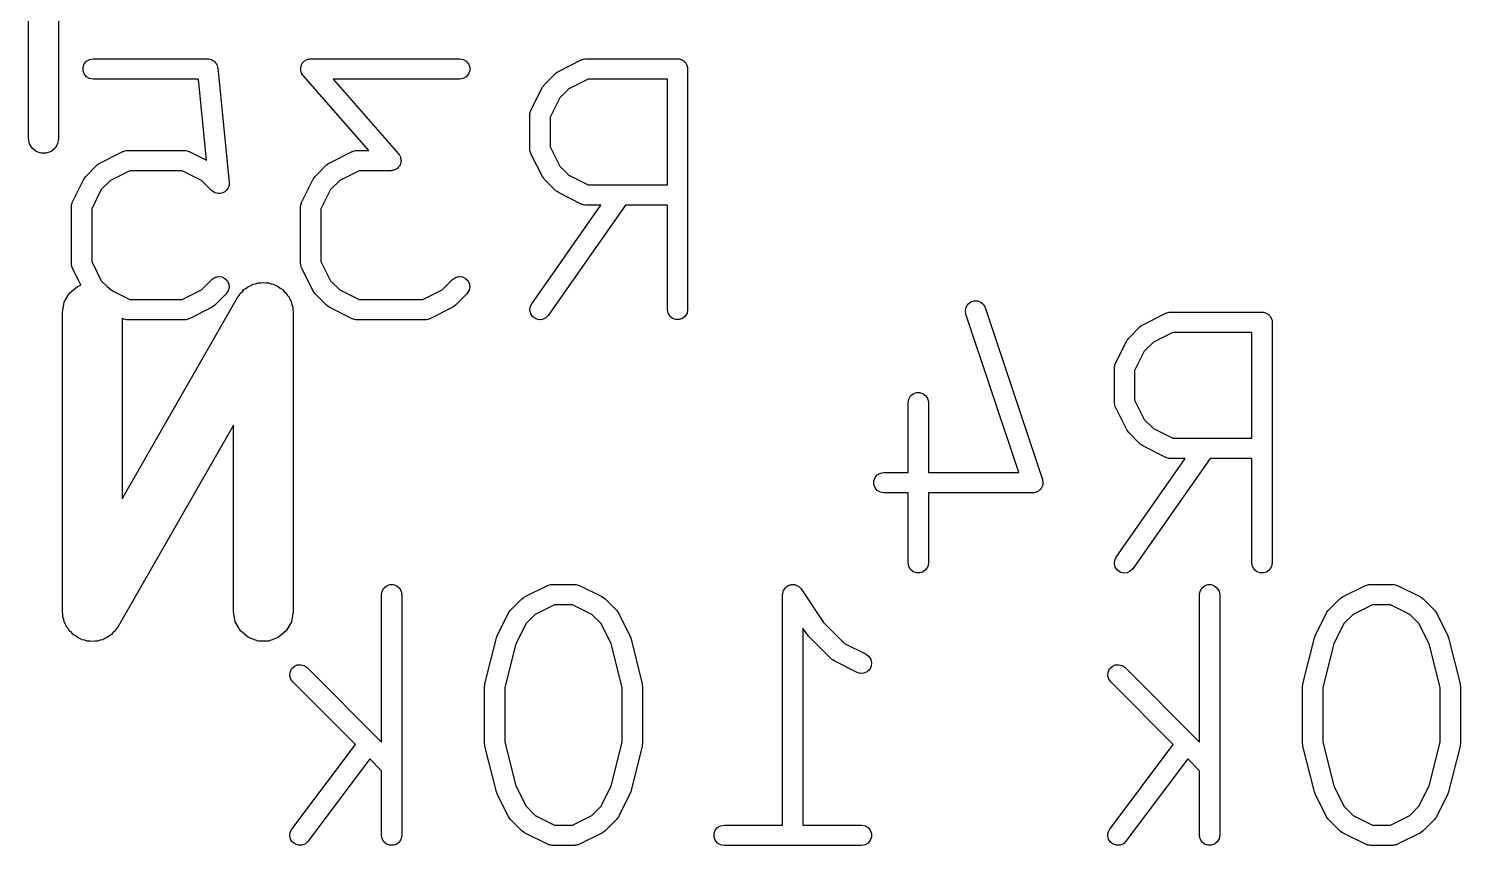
# Model space of a CAD drawing. Extents: x 7.9 to 72.3, y -91 to -26.2.
# Drawn here: x 29.39 to 36.57, y -60.99 to -56.9 of the extents above; entities that cross this region are included whole.
import ezdxf

# ---------------------------------------------------------------- set-up
doc = ezdxf.new("R2010")
doc.units = 0
doc.header["$MEASUREMENT"] = 0
doc.layers.add('BLACK', color=7, linetype='CONTINUOUS')

msp = doc.modelspace()

# ---------------------------------------------------------------- linework, layer by layer
at = {"layer": 'Black'}
for p, q in [((29.395, -57.45), (29.395, -56.075)), ((29.545, -56.15), (29.545, -57.45)), ((29.685, -57.0621), (29.7003, -57.0533)), ((29.7003, -57.0533), (29.7177, -57.0502)), ((29.7177, -57.0502), (30.2922, -57.0502)), ((30.2922, -57.0502), (30.2941, -57.0506)), ((30.2941, -57.0506), (30.296, -57.0504)), ((30.296, -57.0504), (30.3027, -57.0521)), ((30.3027, -57.0521), (30.3096, -57.0533)), ((30.3096, -57.0533), (30.3112, -57.0543)), ((30.3112, -57.0543), (30.3131, -57.0547)), ((30.3131, -57.0547), (30.3188, -57.0587)), ((30.783, -57.0576), (30.7876, -57.0558)), ((30.7876, -57.0558), (30.7919, -57.0533)), ((30.7919, -57.0533), (30.7957, -57.0526)), ((30.7957, -57.0526), (30.7994, -57.0512)), ((30.7994, -57.0512), (30.8044, -57.0511)), ((30.8044, -57.0511), (30.8093, -57.0502)), ((30.8093, -57.0502), (31.5561, -57.0502)), ((31.5561, -57.0502), (31.5735, -57.0533)), ((31.5735, -57.0533), (31.5888, -57.0621)), ((32.0505, -57.1131), (32.1654, -57.0556)), ((32.1654, -57.0556), (32.1682, -57.0548)), ((32.1682, -57.0548), (32.1707, -57.0533)), ((32.1707, -57.0533), (32.1766, -57.0523)), ((32.1766, -57.0523), (32.1823, -57.0506)), ((32.1823, -57.0506), (32.1852, -57.0508)), ((32.1852, -57.0508), (32.1881, -57.0502)), ((32.1881, -57.0502), (32.6477, -57.0502)), ((32.6477, -57.0502), (32.6521, -57.051)), ((32.6521, -57.051), (32.6566, -57.051)), ((32.6566, -57.051), (32.6607, -57.0525)), ((32.6607, -57.0525), (32.6651, -57.0533)), ((32.6651, -57.0533), (32.669, -57.0555)), ((32.669, -57.0555), (32.6731, -57.0571)), ((29.6676, -57.0922), (29.6737, -57.0756)), ((29.6676, -57.1099), (29.6676, -57.0922)), ((29.6737, -57.1264), (29.6676, -57.1099)), ((29.6737, -57.0756), (29.685, -57.0621)), ((29.685, -57.14), (29.6737, -57.1264)), ((30.3188, -57.0587), (30.3248, -57.0621)), ((30.3248, -57.0621), (30.3261, -57.0636)), ((30.3261, -57.0636), (30.3277, -57.0647)), ((30.3277, -57.0647), (30.3317, -57.0703)), ((30.3317, -57.0703), (30.3362, -57.0756)), ((30.3362, -57.0756), (30.3368, -57.0775)), ((30.3368, -57.0775), (30.338, -57.079)), ((30.338, -57.079), (30.3398, -57.0857)), ((30.3398, -57.0857), (30.3422, -57.0922)), ((30.3422, -57.0922), (30.3422, -57.0941)), ((30.3422, -57.0941), (30.3427, -57.096)), ((30.3427, -57.096), (30.4002, -57.6705)), ((30.7585, -57.1021), (30.7592, -57.0972)), ((30.7592, -57.1059), (30.7585, -57.1021)), ((30.7592, -57.0922), (30.7606, -57.0885)), ((30.7592, -57.0972), (30.7592, -57.0922)), ((30.7592, -57.1099), (30.7592, -57.1059)), ((30.7609, -57.1145), (30.7592, -57.1099)), ((30.7606, -57.0885), (30.7612, -57.0847)), ((30.7619, -57.1194), (30.7609, -57.1145)), ((30.7612, -57.0847), (30.7636, -57.0803)), ((30.7639, -57.1228), (30.7619, -57.1194)), ((30.7636, -57.0803), (30.7653, -57.0756)), ((30.7653, -57.1264), (30.7639, -57.1228)), ((30.7653, -57.0756), (30.7678, -57.0726)), ((30.7685, -57.1303), (30.7653, -57.1264)), ((30.7678, -57.0726), (30.7697, -57.0692)), ((30.7697, -57.0692), (30.7734, -57.0659)), ((30.7734, -57.0659), (30.7766, -57.0621)), ((30.7766, -57.0621), (30.78, -57.0602)), ((30.78, -57.0602), (30.783, -57.0576)), ((31.5888, -57.0621), (31.6001, -57.0756)), ((31.6001, -57.1264), (31.5888, -57.14)), ((31.6001, -57.0756), (31.6062, -57.0922)), ((31.6062, -57.1099), (31.6001, -57.1264)), ((31.6062, -57.0922), (31.6062, -57.1099)), ((31.9798, -57.18), (32.0373, -57.1226)), ((32.0373, -57.1226), (32.044, -57.1179)), ((32.044, -57.1179), (32.0505, -57.1131)), ((32.6731, -57.0571), (32.6765, -57.0599)), ((32.6765, -57.0599), (32.6804, -57.0621)), ((32.6804, -57.0621), (32.6832, -57.0655)), ((32.6832, -57.0655), (32.6867, -57.0684)), ((32.6867, -57.0684), (32.6889, -57.0722)), ((32.6889, -57.0722), (32.6917, -57.0756)), ((32.6917, -57.0756), (32.6933, -57.0798)), ((32.6933, -57.0798), (32.6955, -57.0837)), ((32.6955, -57.0837), (32.6962, -57.0881)), ((32.6962, -57.0881), (32.6978, -57.0922)), ((32.6978, -57.0922), (32.6978, -57.0967)), ((32.6978, -57.0967), (32.6985, -57.101)), ((32.6985, -57.101), (32.6985, -58.3075)), ((29.7003, -57.1488), (29.685, -57.14)), ((29.7177, -57.1518), (29.7003, -57.1488)), ((30.2462, -57.1518), (29.7177, -57.1518)), ((30.2869, -57.5587), (30.2462, -57.1518)), ((30.771, -57.1345), (30.7685, -57.1303)), ((31.0995, -57.5099), (30.771, -57.1345)), ((31.5561, -57.1518), (30.9212, -57.1518)), ((30.9212, -57.1518), (31.2497, -57.5272)), ((31.5735, -57.1488), (31.5561, -57.1518)), ((31.5888, -57.14), (31.5735, -57.1488)), ((31.9129, -57.3081), (31.9703, -57.1932)), ((31.9703, -57.1932), (31.9752, -57.1867)), ((31.9752, -57.1867), (31.9798, -57.18)), ((32.2001, -57.1518), (32.1033, -57.2002)), ((32.5969, -57.1518), (32.2001, -57.1518)), ((32.5969, -57.6822), (32.5969, -57.1518)), ((32.0575, -57.246), (32.0091, -57.3428)), ((32.1033, -57.2002), (32.0575, -57.246)), ((31.9075, -57.3309), (31.908, -57.328)), ((31.9075, -57.5032), (31.9075, -57.3309)), ((31.9078, -57.325), (31.9095, -57.3193)), ((31.908, -57.328), (31.9078, -57.325)), ((31.9095, -57.3193), (31.9106, -57.3135)), ((31.9106, -57.3135), (31.912, -57.3109)), ((31.912, -57.3109), (31.9129, -57.3081)), ((32.0091, -57.3428), (32.0091, -57.4912)), ((29.3995, -57.4757), (29.395, -57.45)), ((29.4125, -57.4982), (29.3995, -57.4757)), ((29.5405, -57.4757), (29.5275, -57.4982)), ((29.545, -57.45), (29.5405, -57.4757)), ((29.4325, -57.515), (29.4125, -57.4982)), ((29.457, -57.5239), (29.4325, -57.515)), ((29.483, -57.5239), (29.457, -57.5239)), ((29.5075, -57.515), (29.483, -57.5239)), ((29.5275, -57.4982), (29.5075, -57.515)), ((29.7524, -57.5727), (29.8673, -57.5152)), ((29.8673, -57.5152), (29.8701, -57.5144)), ((29.8701, -57.5144), (29.8726, -57.5129)), ((29.8726, -57.5129), (29.8785, -57.5119)), ((29.8785, -57.5119), (29.8842, -57.5102)), ((29.8842, -57.5102), (29.8871, -57.5104)), ((29.8871, -57.5104), (29.89, -57.5099)), ((29.89, -57.5099), (30.1773, -57.5099)), ((30.1773, -57.5099), (30.1802, -57.5104)), ((30.1802, -57.5104), (30.1831, -57.5102)), ((30.1831, -57.5102), (30.1888, -57.5119)), ((30.1888, -57.5119), (30.1947, -57.5129)), ((30.1947, -57.5129), (30.1972, -57.5144)), ((30.1972, -57.5144), (30.2, -57.5152)), ((30.2, -57.5152), (30.2869, -57.5587)), ((30.9014, -57.5727), (31.0164, -57.5152)), ((31.0164, -57.5152), (31.0192, -57.5144)), ((31.0192, -57.5144), (31.0217, -57.5129)), ((31.0217, -57.5129), (31.0276, -57.5119)), ((31.0276, -57.5119), (31.0333, -57.5102)), ((31.0333, -57.5102), (31.0362, -57.5104)), ((31.0362, -57.5104), (31.0391, -57.5099)), ((31.0391, -57.5099), (31.0995, -57.5099)), ((31.2497, -57.5272), (31.2522, -57.5315)), ((31.2522, -57.5315), (31.2554, -57.5353)), ((31.2554, -57.5353), (31.2568, -57.539)), ((31.2568, -57.539), (31.2588, -57.5423)), ((31.2588, -57.5423), (31.2598, -57.5472)), ((31.2598, -57.5472), (31.2615, -57.5518)), ((31.2615, -57.5518), (31.2615, -57.5558)), ((31.2615, -57.5558), (31.2622, -57.5596)), ((31.908, -57.5061), (31.9075, -57.5032)), ((31.9078, -57.509), (31.908, -57.5061)), ((31.9095, -57.5147), (31.9078, -57.509)), ((31.9106, -57.5206), (31.9095, -57.5147)), ((31.912, -57.5231), (31.9106, -57.5206)), ((31.9129, -57.5259), (31.912, -57.5231)), ((31.9703, -57.6408), (31.9129, -57.5259)), ((32.0091, -57.4912), (32.0575, -57.588)), ((29.6817, -57.6396), (29.7392, -57.5822)), ((29.7392, -57.5822), (29.7459, -57.5775)), ((29.7459, -57.5775), (29.7524, -57.5727)), ((29.902, -57.6115), (29.8052, -57.6599)), ((30.1653, -57.6115), (29.902, -57.6115)), ((30.2621, -57.6599), (30.1653, -57.6115)), ((30.8308, -57.6396), (30.8882, -57.5822)), ((30.8882, -57.5822), (30.8949, -57.5775)), ((30.8949, -57.5775), (30.9014, -57.5727)), ((31.0511, -57.6115), (30.9543, -57.6599)), ((31.2114, -57.6115), (31.0511, -57.6115)), ((31.2163, -57.6106), (31.2114, -57.6115)), ((31.2213, -57.6105), (31.2163, -57.6106)), ((31.2249, -57.6091), (31.2213, -57.6105)), ((31.2288, -57.6084), (31.2249, -57.6091)), ((31.2331, -57.6059), (31.2288, -57.6084)), ((31.2377, -57.6041), (31.2331, -57.6059)), ((31.2407, -57.6015), (31.2377, -57.6041)), ((31.2441, -57.5996), (31.2407, -57.6015)), ((31.2473, -57.5958), (31.2441, -57.5996)), ((31.251, -57.5925), (31.2473, -57.5958)), ((31.2529, -57.5891), (31.251, -57.5925)), ((31.2554, -57.5861), (31.2529, -57.5891)), ((31.2571, -57.5814), (31.2554, -57.5861)), ((31.2595, -57.577), (31.2571, -57.5814)), ((31.2601, -57.5732), (31.2595, -57.577)), ((31.2615, -57.5695), (31.2601, -57.5732)), ((31.2622, -57.5596), (31.2615, -57.5645)), ((31.2615, -57.5645), (31.2615, -57.5695)), ((32.0575, -57.588), (32.1033, -57.6338)), ((29.6148, -57.7678), (29.6722, -57.6529)), ((29.6722, -57.6529), (29.6771, -57.6463)), ((29.6771, -57.6463), (29.6817, -57.6396)), ((29.8052, -57.6599), (29.7594, -57.7057)), ((30.3137, -57.7115), (30.2621, -57.6599)), ((30.3951, -57.6964), (30.3916, -57.7042)), ((30.3987, -57.6887), (30.3951, -57.6964)), ((30.3989, -57.6881), (30.3987, -57.6884)), ((30.3987, -57.6884), (30.3987, -57.6887)), ((30.3995, -57.6796), (30.3989, -57.6881)), ((30.4002, -57.6711), (30.3995, -57.6796)), ((30.4002, -57.6705), (30.4002, -57.6708)), ((30.4002, -57.6708), (30.4002, -57.6711)), ((30.7638, -57.7678), (30.8213, -57.6529)), ((30.8213, -57.6529), (30.8261, -57.6463)), ((30.8261, -57.6463), (30.8308, -57.6396)), ((30.9543, -57.6599), (30.9085, -57.7057)), ((31.9752, -57.6474), (31.9703, -57.6408)), ((31.9798, -57.654), (31.9752, -57.6474)), ((32.0373, -57.7115), (31.9798, -57.654)), ((32.1033, -57.6338), (32.2001, -57.6822)), ((32.2001, -57.6822), (32.5969, -57.6822)), ((29.6114, -57.779), (29.6125, -57.7731)), ((29.6125, -57.7731), (29.6139, -57.7706)), ((29.6139, -57.7706), (29.6148, -57.7678)), ((29.7594, -57.7057), (29.711, -57.8025)), ((30.314, -57.7117), (30.3137, -57.7115)), ((30.3142, -57.7119), (30.314, -57.7117)), ((30.3212, -57.7167), (30.3142, -57.7119)), ((30.3282, -57.7216), (30.3212, -57.7167)), ((30.3285, -57.7217), (30.3282, -57.7216)), ((30.3287, -57.7219), (30.3285, -57.7217)), ((30.337, -57.724), (30.3287, -57.7219)), ((30.3452, -57.7262), (30.337, -57.724)), ((30.3455, -57.7261), (30.3452, -57.7262)), ((30.3458, -57.7262), (30.3455, -57.7261)), ((30.3543, -57.7254), (30.3458, -57.7262)), ((30.3628, -57.7246), (30.3543, -57.7254)), ((30.3631, -57.7245), (30.3628, -57.7246)), ((30.3634, -57.7245), (30.3631, -57.7245)), ((30.3711, -57.7208), (30.3634, -57.7245)), ((30.3788, -57.7172), (30.3711, -57.7208)), ((30.379, -57.717), (30.3788, -57.7172)), ((30.3793, -57.7168), (30.379, -57.717)), ((30.3853, -57.7107), (30.3793, -57.7168)), ((30.3913, -57.7047), (30.3853, -57.7107)), ((30.3914, -57.7044), (30.3913, -57.7047)), ((30.3916, -57.7042), (30.3914, -57.7044)), ((30.7605, -57.779), (30.7615, -57.7731)), ((30.7615, -57.7731), (30.763, -57.7706)), ((30.763, -57.7706), (30.7638, -57.7678)), ((30.9085, -57.7057), (30.8601, -57.8025)), ((32.044, -57.7162), (32.0373, -57.7115)), ((32.0505, -57.721), (32.044, -57.7162)), ((32.1654, -57.7785), (32.0505, -57.721)), ((29.6094, -57.7905), (29.6099, -57.7876)), ((29.6094, -58.0777), (29.6094, -57.7905)), ((29.6097, -57.7847), (29.6114, -57.779)), ((29.6099, -57.7876), (29.6097, -57.7847)), ((29.711, -57.8025), (29.711, -58.0657)), ((30.7585, -57.7905), (30.759, -57.7876)), ((30.7585, -58.0777), (30.7585, -57.7905)), ((30.7588, -57.7847), (30.7605, -57.779)), ((30.759, -57.7876), (30.7588, -57.7847)), ((30.8601, -57.8025), (30.8601, -58.0657)), ((31.9167, -58.2784), (32.2629, -57.7838)), ((32.3869, -57.7838), (31.9999, -58.3367)), ((32.1682, -57.7793), (32.1654, -57.7785)), ((32.1707, -57.7808), (32.1682, -57.7793)), ((32.1766, -57.7818), (32.1707, -57.7808)), ((32.1823, -57.7835), (32.1766, -57.7818)), ((32.1852, -57.7833), (32.1823, -57.7835)), ((32.1881, -57.7838), (32.1852, -57.7833)), ((32.2629, -57.7838), (32.1881, -57.7838)), ((32.5969, -57.7838), (32.3869, -57.7838)), ((32.5969, -58.3075), (32.5969, -57.7838)), ((29.6099, -58.0806), (29.6094, -58.0777)), ((29.6097, -58.0835), (29.6099, -58.0806)), ((29.6114, -58.0893), (29.6097, -58.0835)), ((29.6125, -58.0951), (29.6114, -58.0893)), ((29.6139, -58.0976), (29.6125, -58.0951)), ((29.6148, -58.1005), (29.6139, -58.0976)), ((29.6571, -58.1851), (29.6148, -58.1005)), ((29.711, -58.0657), (29.7594, -58.1626)), ((30.759, -58.0806), (30.7585, -58.0777)), ((30.7588, -58.0835), (30.759, -58.0806)), ((30.7605, -58.0893), (30.7588, -58.0835)), ((30.7615, -58.0951), (30.7605, -58.0893)), ((30.763, -58.0976), (30.7615, -58.0951)), ((30.7638, -58.1005), (30.763, -58.0976)), ((30.8213, -58.2154), (30.7638, -58.1005)), ((30.8601, -58.0657), (30.9085, -58.1626)), ((29.5994, -58.225), (29.6393, -58.1915)), ((29.6393, -58.1915), (29.6571, -58.1851)), ((29.7594, -58.1626), (29.7879, -58.191)), ((29.7879, -58.191), (29.7893, -58.1915)), ((29.7893, -58.1915), (29.8154, -58.2134)), ((30.2621, -58.2083), (30.3137, -58.1567)), ((30.3137, -58.1567), (30.3282, -58.1466)), ((30.3282, -58.1466), (30.3452, -58.142)), ((30.3452, -58.142), (30.3628, -58.1436)), ((30.3628, -58.1436), (30.3788, -58.151)), ((30.3788, -58.151), (30.3913, -58.1635)), ((30.3913, -58.1635), (30.3987, -58.1795)), ((30.4002, -58.1971), (30.3957, -58.2141)), ((30.3987, -58.1795), (30.4002, -58.1971)), ((30.4745, -58.207), (30.4861, -58.2002)), ((30.4861, -58.2002), (30.4964, -58.1915)), ((30.4964, -58.1915), (30.5084, -58.1871)), ((30.5084, -58.1871), (30.5195, -58.1807)), ((30.5195, -58.1807), (30.5327, -58.1783)), ((30.5327, -58.1783), (30.5454, -58.1737)), ((30.5454, -58.1737), (30.5582, -58.1737)), ((30.5582, -58.1737), (30.5708, -58.1714)), ((30.5708, -58.1714), (30.584, -58.1737)), ((30.584, -58.1737), (30.5975, -58.1737)), ((30.5975, -58.1737), (30.6095, -58.1781)), ((30.6095, -58.1781), (30.6221, -58.1802)), ((30.6221, -58.1802), (30.6338, -58.1869)), ((30.6338, -58.1869), (30.6464, -58.1915)), ((30.6464, -58.1915), (30.6562, -58.1997)), ((30.6562, -58.1997), (30.6673, -58.2061)), ((30.9085, -58.1626), (30.9543, -58.2083)), ((31.4686, -58.2083), (31.5202, -58.1567)), ((31.5202, -58.1567), (31.5347, -58.1466)), ((31.5347, -58.1466), (31.5517, -58.142)), ((31.5517, -58.142), (31.5693, -58.1436)), ((31.5693, -58.1436), (31.5853, -58.151)), ((31.5853, -58.151), (31.5978, -58.1635)), ((31.5978, -58.1635), (31.6052, -58.1795)), ((31.6067, -58.1971), (31.6022, -58.2141)), ((31.6052, -58.1795), (31.6067, -58.1971)), ((29.5643, -58.3214), (29.5733, -58.2701)), ((29.5733, -58.2701), (29.5994, -58.225)), ((29.8154, -58.2134), (29.902, -58.2567)), ((29.8643, -59.2566), (30.4412, -58.247)), ((29.902, -58.2567), (30.1653, -58.2567)), ((30.1653, -58.2567), (30.2621, -58.2083)), ((30.3856, -58.2286), (30.3281, -58.286)), ((30.3957, -58.2141), (30.3856, -58.2286)), ((30.4412, -58.247), (30.4498, -58.2367)), ((30.4498, -58.2367), (30.4565, -58.225)), ((30.4565, -58.225), (30.4663, -58.2168)), ((30.4663, -58.2168), (30.4745, -58.207)), ((30.6673, -58.2061), (30.676, -58.2164)), ((30.676, -58.2164), (30.6863, -58.225)), ((30.6863, -58.225), (30.6927, -58.2361)), ((30.6927, -58.2361), (30.701, -58.2459)), ((30.701, -58.2459), (30.7057, -58.2585)), ((30.7057, -58.2585), (30.7124, -58.2701)), ((30.7124, -58.2701), (30.7146, -58.2827)), ((30.8261, -58.2219), (30.8213, -58.2154)), ((30.8308, -58.2286), (30.8261, -58.2219)), ((30.8882, -58.286), (30.8308, -58.2286)), ((30.9543, -58.2083), (31.0511, -58.2567)), ((31.0511, -58.2567), (31.3718, -58.2567)), ((31.3718, -58.2567), (31.4686, -58.2083)), ((31.5921, -58.2286), (31.5346, -58.286)), ((31.6022, -58.2141), (31.5921, -58.2286)), ((34.1034, -58.2799), (34.1172, -58.2689)), ((34.1172, -58.2689), (34.134, -58.2633)), ((34.134, -58.2633), (34.1516, -58.2638)), ((34.1516, -58.2638), (34.168, -58.2703)), ((34.168, -58.2703), (34.1812, -58.282)), ((29.5643, -59.8214), (29.5643, -58.3214)), ((30.3149, -58.2955), (30.2, -58.353)), ((30.3215, -58.2907), (30.3149, -58.2955)), ((30.3281, -58.286), (30.3215, -58.2907)), ((30.7146, -58.2827), (30.719, -58.2947)), ((30.719, -58.2947), (30.7191, -58.3082)), ((30.7191, -58.3082), (30.7214, -58.3214)), ((30.7214, -58.3214), (30.7214, -59.8214)), ((30.8949, -58.2907), (30.8882, -58.286)), ((30.9014, -58.2955), (30.8949, -58.2907)), ((31.0164, -58.353), (30.9014, -58.2955)), ((31.5214, -58.2955), (31.4065, -58.353)), ((31.5279, -58.2907), (31.5214, -58.2955)), ((31.5346, -58.286), (31.5279, -58.2907)), ((31.9077, -58.312), (31.9092, -58.2944)), ((31.9123, -58.329), (31.9077, -58.312)), ((31.9092, -58.2944), (31.9167, -58.2784)), ((31.9224, -58.3435), (31.9123, -58.329)), ((31.9368, -58.3536), (31.9224, -58.3435)), ((31.9999, -58.3367), (31.9875, -58.3492)), ((32.6, -58.3249), (32.5969, -58.3075)), ((32.6088, -58.3402), (32.6, -58.3249)), ((32.6223, -58.3515), (32.6088, -58.3402)), ((32.6867, -58.3402), (32.6731, -58.3515)), ((32.6955, -58.3249), (32.6867, -58.3402)), ((32.6985, -58.3075), (32.6955, -58.3249)), ((34.0906, -58.3122), (34.0942, -58.2949)), ((34.0932, -58.3297), (34.0906, -58.3122)), ((34.3582, -59.1246), (34.0932, -58.3297)), ((34.0942, -58.2949), (34.1034, -58.2799)), ((34.1812, -58.282), (34.1896, -58.2975)), ((34.1896, -58.2975), (34.4769, -59.1593)), ((34.9805, -58.3831), (35.0954, -58.3256)), ((35.0954, -58.3256), (35.0982, -58.3248)), ((35.0982, -58.3248), (35.1007, -58.3233)), ((35.1007, -58.3233), (35.1066, -58.3223)), ((35.1066, -58.3223), (35.1123, -58.3206)), ((35.1123, -58.3206), (35.1152, -58.3208)), ((35.1152, -58.3208), (35.1181, -58.3202)), ((35.1181, -58.3202), (35.5777, -58.3202)), ((35.5777, -58.3202), (35.5821, -58.321)), ((35.5821, -58.321), (35.5866, -58.321)), ((35.5866, -58.321), (35.5907, -58.3225)), ((35.5907, -58.3225), (35.5951, -58.3233)), ((35.5951, -58.3233), (35.599, -58.3255)), ((35.599, -58.3255), (35.6031, -58.3271)), ((35.6031, -58.3271), (35.6065, -58.3299)), ((35.6065, -58.3299), (35.6104, -58.3321)), ((35.6104, -58.3321), (35.6132, -58.3355)), ((35.6132, -58.3355), (35.6167, -58.3384)), ((35.6167, -58.3384), (35.6189, -58.3422)), ((35.6189, -58.3422), (35.6217, -58.3456)), ((35.6217, -58.3456), (35.6233, -58.3498)), ((29.8673, -58.353), (29.8643, -58.3515)), ((29.8643, -58.3515), (29.8643, -59.2566)), ((29.8701, -58.3538), (29.8673, -58.353)), ((29.8726, -58.3553), (29.8701, -58.3538)), ((29.8785, -58.3563), (29.8726, -58.3553)), ((29.8842, -58.358), (29.8785, -58.3563)), ((29.8871, -58.3578), (29.8842, -58.358)), ((29.89, -58.3583), (29.8871, -58.3578)), ((30.1773, -58.3583), (29.89, -58.3583)), ((30.1802, -58.3578), (30.1773, -58.3583)), ((30.1831, -58.358), (30.1802, -58.3578)), ((30.1888, -58.3563), (30.1831, -58.358)), ((30.1947, -58.3553), (30.1888, -58.3563)), ((30.1972, -58.3538), (30.1947, -58.3553)), ((30.2, -58.353), (30.1972, -58.3538)), ((31.0192, -58.3538), (31.0164, -58.353)), ((31.0217, -58.3553), (31.0192, -58.3538)), ((31.0276, -58.3563), (31.0217, -58.3553)), ((31.0333, -58.358), (31.0276, -58.3563)), ((31.0362, -58.3578), (31.0333, -58.358)), ((31.0391, -58.3583), (31.0362, -58.3578)), ((31.3838, -58.3583), (31.0391, -58.3583)), ((31.3867, -58.3578), (31.3838, -58.3583)), ((31.3896, -58.358), (31.3867, -58.3578)), ((31.3953, -58.3563), (31.3896, -58.358)), ((31.4012, -58.3553), (31.3953, -58.3563)), ((31.4037, -58.3538), (31.4012, -58.3553)), ((31.4065, -58.353), (31.4037, -58.3538)), ((31.9539, -58.3582), (31.9368, -58.3536)), ((31.9715, -58.3566), (31.9539, -58.3582)), ((31.9875, -58.3492), (31.9715, -58.3566)), ((32.6389, -58.3576), (32.6223, -58.3515)), ((32.6566, -58.3576), (32.6389, -58.3576)), ((32.6731, -58.3515), (32.6566, -58.3576)), ((34.9098, -58.45), (34.9673, -58.3926)), ((34.9673, -58.3926), (34.974, -58.3879)), ((34.974, -58.3879), (34.9805, -58.3831)), ((35.6233, -58.3498), (35.6255, -58.3537)), ((35.6255, -58.3537), (35.6262, -58.3581)), ((35.6262, -58.3581), (35.6278, -58.3622)), ((35.6278, -58.3622), (35.6278, -58.3667)), ((35.6278, -58.3667), (35.6285, -58.371)), ((35.6285, -58.371), (35.6285, -59.5775)), ((34.8429, -58.5781), (34.9003, -58.4632)), ((34.9003, -58.4632), (34.9052, -58.4567)), ((34.9052, -58.4567), (34.9098, -58.45)), ((35.0333, -58.4703), (34.9875, -58.516)), ((35.1301, -58.4218), (35.0333, -58.4703)), ((35.5269, -58.4218), (35.1301, -58.4218)), ((35.5269, -58.9522), (35.5269, -58.4218)), ((34.9875, -58.516), (34.9391, -58.6128)), ((34.8375, -58.6009), (34.838, -58.598)), ((34.8375, -58.7732), (34.8375, -58.6009)), ((34.8378, -58.5951), (34.8395, -58.5893)), ((34.838, -58.598), (34.8378, -58.5951)), ((34.8395, -58.5893), (34.8406, -58.5835)), ((34.8406, -58.5835), (34.842, -58.5809)), ((34.842, -58.5809), (34.8429, -58.5781)), ((34.9391, -58.6128), (34.9391, -58.7612)), ((33.8034, -58.7732), (33.8064, -58.7558)), ((33.8034, -59.1246), (33.8034, -58.7732)), ((33.8064, -58.7558), (33.8153, -58.7406)), ((33.8153, -58.7406), (33.8288, -58.7292)), ((33.8288, -58.7292), (33.8453, -58.7232)), ((33.8453, -58.7232), (33.863, -58.7232)), ((33.863, -58.7232), (33.8796, -58.7292)), ((33.8796, -58.7292), (33.8931, -58.7406)), ((33.8931, -58.7406), (33.9019, -58.7558)), ((33.9019, -58.7558), (33.905, -58.7732)), ((33.905, -58.7732), (33.905, -59.1246)), ((34.838, -58.7761), (34.8375, -58.7732)), ((34.8378, -58.779), (34.838, -58.7761)), ((34.9391, -58.7612), (34.9875, -58.858)), ((34.8395, -58.7847), (34.8378, -58.779)), ((34.8406, -58.7906), (34.8395, -58.7847)), ((34.842, -58.7931), (34.8406, -58.7906)), ((34.8429, -58.7959), (34.842, -58.7931)), ((34.9003, -58.9108), (34.8429, -58.7959)), ((30.4214, -58.8863), (29.8445, -59.8958)), ((30.4214, -59.8214), (30.4214, -58.8863)), ((34.9052, -58.9174), (34.9003, -58.9108)), ((34.9098, -58.924), (34.9052, -58.9174)), ((34.9875, -58.858), (35.0333, -58.9038)), ((35.0333, -58.9038), (35.1301, -58.9522)), ((34.9673, -58.9815), (34.9098, -58.924)), ((34.974, -58.9862), (34.9673, -58.9815)), ((34.9805, -58.991), (34.974, -58.9862)), ((35.0954, -59.0485), (34.9805, -58.991)), ((35.1301, -58.9522), (35.5269, -58.9522)), ((34.8467, -59.5484), (35.1929, -59.0538)), ((35.3169, -59.0538), (34.9299, -59.6067)), ((35.0982, -59.0493), (35.0954, -59.0485)), ((35.1007, -59.0508), (35.0982, -59.0493)), ((35.1066, -59.0518), (35.1007, -59.0508)), ((35.1123, -59.0535), (35.1066, -59.0518)), ((35.1152, -59.0533), (35.1123, -59.0535)), ((35.1181, -59.0538), (35.1152, -59.0533)), ((35.1929, -59.0538), (35.1181, -59.0538)), ((35.5269, -59.0538), (35.3169, -59.0538)), ((35.5269, -59.5775), (35.5269, -59.0538)), ((33.6378, -59.15), (33.6492, -59.1365)), ((33.6492, -59.1365), (33.6644, -59.1276)), ((33.6644, -59.1276), (33.6818, -59.1246)), ((33.6818, -59.1246), (33.8034, -59.1246)), ((33.905, -59.1246), (34.3582, -59.1246)), ((33.6318, -59.1666), (33.6378, -59.15)), ((33.6318, -59.1842), (33.6318, -59.1666)), ((33.6378, -59.2008), (33.6318, -59.1842)), ((33.6492, -59.2143), (33.6378, -59.2008)), ((34.4667, -59.2091), (34.4638, -59.2114)), ((34.4694, -59.2047), (34.4667, -59.2091)), ((34.4727, -59.2008), (34.4694, -59.2047)), ((34.474, -59.1973), (34.4727, -59.2008)), ((34.4759, -59.1941), (34.474, -59.1973)), ((34.477, -59.189), (34.4759, -59.1941)), ((34.4769, -59.1593), (34.4774, -59.163)), ((34.4787, -59.1842), (34.477, -59.189)), ((34.4774, -59.163), (34.4787, -59.1666)), ((34.4787, -59.1666), (34.4787, -59.1717)), ((34.4787, -59.1717), (34.4795, -59.1768)), ((34.4795, -59.1768), (34.4787, -59.1804)), ((34.4787, -59.1804), (34.4787, -59.1842)), ((33.6644, -59.2231), (33.6492, -59.2143)), ((33.6818, -59.2262), (33.6644, -59.2231)), ((33.8034, -59.2262), (33.6818, -59.2262)), ((33.8034, -59.5775), (33.8034, -59.2262)), ((34.4287, -59.2262), (33.905, -59.2262)), ((33.905, -59.2262), (33.905, -59.5775)), ((34.4324, -59.2255), (34.4287, -59.2262)), ((34.4361, -59.2256), (34.4324, -59.2255)), ((34.441, -59.224), (34.4361, -59.2256)), ((34.4461, -59.2231), (34.441, -59.224)), ((34.4493, -59.2212), (34.4461, -59.2231)), ((34.4529, -59.2201), (34.4493, -59.2212)), ((34.4569, -59.2169), (34.4529, -59.2201)), ((34.4613, -59.2143), (34.4569, -59.2169)), ((34.4638, -59.2114), (34.4613, -59.2143)), ((34.8377, -59.582), (34.8392, -59.5644)), ((34.8392, -59.5644), (34.8467, -59.5484)), ((33.8064, -59.5949), (33.8034, -59.5775)), ((33.8153, -59.6102), (33.8064, -59.5949)), ((33.8288, -59.6215), (33.8153, -59.6102)), ((33.8453, -59.6276), (33.8288, -59.6215)), ((33.863, -59.6276), (33.8453, -59.6276)), ((33.8796, -59.6215), (33.863, -59.6276)), ((33.8931, -59.6102), (33.8796, -59.6215)), ((33.9019, -59.5949), (33.8931, -59.6102)), ((33.905, -59.5775), (33.9019, -59.5949)), ((34.8423, -59.599), (34.8377, -59.582)), ((34.8524, -59.6135), (34.8423, -59.599)), ((34.8668, -59.6236), (34.8524, -59.6135)), ((34.8839, -59.6282), (34.8668, -59.6236)), ((34.9015, -59.6266), (34.8839, -59.6282)), ((34.9175, -59.6192), (34.9015, -59.6266)), ((34.9299, -59.6067), (34.9175, -59.6192)), ((35.53, -59.5949), (35.5269, -59.5775)), ((35.5388, -59.6102), (35.53, -59.5949)), ((35.5523, -59.6215), (35.5388, -59.6102)), ((35.5689, -59.6276), (35.5523, -59.6215)), ((35.5866, -59.6276), (35.5689, -59.6276)), ((35.6031, -59.6215), (35.5866, -59.6276)), ((35.6167, -59.6102), (35.6031, -59.6215)), ((35.6255, -59.5949), (35.6167, -59.6102)), ((35.6285, -59.5775), (35.6255, -59.5949)), ((31.1669, -59.7187), (31.1757, -59.7034)), ((31.1757, -59.7034), (31.1892, -59.6921)), ((31.1892, -59.6921), (31.2058, -59.686)), ((31.2058, -59.686), (31.2235, -59.686)), ((31.2235, -59.686), (31.24, -59.6921)), ((31.24, -59.6921), (31.2536, -59.7034)), ((31.2536, -59.7034), (31.2624, -59.7187)), ((31.8814, -59.7481), (31.9963, -59.6906)), ((31.9963, -59.6906), (31.9991, -59.6898)), ((31.9991, -59.6898), (32.0016, -59.6883)), ((32.0016, -59.6883), (32.0075, -59.6873)), ((32.0075, -59.6873), (32.0132, -59.6856)), ((32.0132, -59.6856), (32.0161, -59.6858)), ((32.0161, -59.6858), (32.019, -59.6852)), ((32.019, -59.6852), (32.1339, -59.6852)), ((32.1339, -59.6852), (32.1368, -59.6858)), ((32.1368, -59.6858), (32.1397, -59.6856)), ((32.1397, -59.6856), (32.1454, -59.6873)), ((32.1454, -59.6873), (32.1513, -59.6883)), ((32.1513, -59.6883), (32.1538, -59.6898)), ((32.1538, -59.6898), (32.1566, -59.6906)), ((32.1566, -59.6906), (32.2715, -59.7481)), ((33.1799, -59.7135), (33.1835, -59.7086)), ((33.1835, -59.7086), (33.1866, -59.7034)), ((33.1866, -59.7034), (33.1887, -59.7016)), ((33.1887, -59.7016), (33.1904, -59.6993)), ((33.1904, -59.6993), (33.1954, -59.696)), ((33.1954, -59.696), (33.2001, -59.6921)), ((33.2001, -59.6921), (33.2027, -59.6911)), ((33.2027, -59.6911), (33.2051, -59.6895)), ((33.2051, -59.6895), (33.211, -59.6881)), ((33.211, -59.6881), (33.2167, -59.686)), ((33.2167, -59.686), (33.2195, -59.686)), ((33.2195, -59.686), (33.2222, -59.6854)), ((33.2222, -59.6854), (33.2282, -59.686)), ((33.2282, -59.686), (33.2343, -59.686)), ((33.2343, -59.686), (33.2369, -59.687)), ((33.2369, -59.687), (33.2397, -59.6873)), ((33.2397, -59.6873), (33.2452, -59.69)), ((33.2452, -59.69), (33.2509, -59.6921)), ((33.2509, -59.6921), (33.253, -59.6939)), ((33.253, -59.6939), (33.2556, -59.6951)), ((33.2556, -59.6951), (33.2597, -59.6995)), ((33.2597, -59.6995), (33.2644, -59.7034)), ((33.2644, -59.7034), (33.2658, -59.7058)), ((33.2658, -59.7058), (33.2677, -59.7079)), ((33.2677, -59.7079), (33.3799, -59.876)), ((35.2669, -59.7187), (35.2757, -59.7034)), ((35.2757, -59.7034), (35.2892, -59.6921)), ((35.2892, -59.6921), (35.3058, -59.686)), ((35.3058, -59.686), (35.3235, -59.686)), ((35.3235, -59.686), (35.34, -59.6921)), ((35.34, -59.6921), (35.3536, -59.7034)), ((35.3536, -59.7034), (35.3624, -59.7187)), ((35.9814, -59.7481), (36.0963, -59.6906)), ((36.0963, -59.6906), (36.0991, -59.6898)), ((36.0991, -59.6898), (36.1016, -59.6883)), ((36.1016, -59.6883), (36.1075, -59.6873)), ((36.1075, -59.6873), (36.1132, -59.6856)), ((36.1132, -59.6856), (36.1161, -59.6858)), ((36.1161, -59.6858), (36.119, -59.6852)), ((36.119, -59.6852), (36.2339, -59.6852)), ((36.2339, -59.6852), (36.2368, -59.6858)), ((36.2368, -59.6858), (36.2397, -59.6856)), ((36.2397, -59.6856), (36.2454, -59.6873)), ((36.2454, -59.6873), (36.2513, -59.6883)), ((36.2513, -59.6883), (36.2538, -59.6898)), ((36.2538, -59.6898), (36.2566, -59.6906)), ((36.2566, -59.6906), (36.3715, -59.7481)), ((31.1638, -59.736), (31.1669, -59.7187)), ((31.1638, -60.4752), (31.1638, -59.736)), ((31.2624, -59.7187), (31.2654, -59.736)), ((31.2654, -59.736), (31.2654, -60.9425)), ((31.8107, -59.815), (31.8681, -59.7576)), ((31.8681, -59.7576), (31.8748, -59.7529)), ((31.8748, -59.7529), (31.8814, -59.7481)), ((32.2715, -59.7481), (32.278, -59.7529)), ((32.278, -59.7529), (32.2847, -59.7576)), ((32.2847, -59.7576), (32.3422, -59.815)), ((33.1747, -59.736), (33.1752, -59.7333)), ((33.1747, -60.8917), (33.1747, -59.736)), ((33.175, -59.7305), (33.1767, -59.7246)), ((33.1752, -59.7333), (33.175, -59.7305)), ((33.1767, -59.7246), (33.1777, -59.7187)), ((33.1777, -59.7187), (33.1791, -59.7162)), ((33.1791, -59.7162), (33.1799, -59.7135)), ((35.2638, -59.736), (35.2669, -59.7187)), ((35.2638, -60.4752), (35.2638, -59.736)), ((35.3624, -59.7187), (35.3654, -59.736)), ((35.3654, -59.736), (35.3654, -60.9425)), ((35.9107, -59.815), (35.9682, -59.7576)), ((35.9682, -59.7576), (35.9748, -59.7529)), ((35.9748, -59.7529), (35.9814, -59.7481)), ((36.3715, -59.7481), (36.378, -59.7529)), ((36.378, -59.7529), (36.3847, -59.7576)), ((36.3847, -59.7576), (36.4422, -59.815)), ((29.5666, -59.8347), (29.5643, -59.8214)), ((29.5667, -59.8481), (29.5666, -59.8347)), ((29.5711, -59.8601), (29.5667, -59.8481)), ((30.4305, -59.8727), (30.4214, -59.8214)), ((30.7214, -59.8214), (30.7124, -59.8727)), ((31.7437, -59.9431), (31.8012, -59.8282)), ((31.8012, -59.8282), (31.806, -59.8217)), ((31.806, -59.8217), (31.8107, -59.815)), ((31.9342, -59.8352), (31.8884, -59.881)), ((32.031, -59.7868), (31.9342, -59.8352)), ((32.1219, -59.7868), (32.031, -59.7868)), ((32.2187, -59.8352), (32.1219, -59.7868)), ((32.2645, -59.881), (32.2187, -59.8352)), ((32.3422, -59.815), (32.3468, -59.8217)), ((32.3468, -59.8217), (32.3517, -59.8282)), ((32.3517, -59.8282), (32.4091, -59.9431)), ((35.8437, -59.9431), (35.9012, -59.8282)), ((35.9012, -59.8282), (35.906, -59.8217)), ((35.906, -59.8217), (35.9107, -59.815)), ((36.0342, -59.8352), (35.9884, -59.881)), ((36.131, -59.7868), (36.0342, -59.8352)), ((36.2219, -59.7868), (36.131, -59.7868)), ((36.3187, -59.8352), (36.2219, -59.7868)), ((36.3645, -59.881), (36.3187, -59.8352)), ((36.4422, -59.815), (36.4468, -59.8217)), ((36.4468, -59.8217), (36.4517, -59.8282)), ((36.4517, -59.8282), (36.5091, -59.9431)), ((29.5733, -59.8727), (29.5711, -59.8601)), ((29.5801, -59.8844), (29.5733, -59.8727)), ((29.5847, -59.897), (29.5801, -59.8844)), ((29.593, -59.9068), (29.5847, -59.897)), ((29.5994, -59.9178), (29.593, -59.9068)), ((29.6097, -59.9265), (29.5994, -59.9178)), ((29.6184, -59.9368), (29.6097, -59.9265)), ((29.8194, -59.9261), (29.8112, -59.9359)), ((29.8292, -59.9178), (29.8194, -59.9261)), ((29.8359, -59.9062), (29.8292, -59.9178)), ((29.8445, -59.8958), (29.8359, -59.9062)), ((30.4565, -59.9178), (30.4305, -59.8727)), ((30.4964, -59.9513), (30.4565, -59.9178)), ((30.6863, -59.9178), (30.6464, -59.9513)), ((30.7124, -59.8727), (30.6863, -59.9178)), ((31.8884, -59.881), (31.8371, -59.9836)), ((32.3158, -59.9836), (32.2645, -59.881)), ((33.2981, -59.9366), (33.2763, -59.9038)), ((33.2763, -59.9038), (33.2763, -60.8917)), ((33.3799, -59.876), (33.4854, -59.9816)), ((35.9884, -59.881), (35.9371, -59.9836)), ((36.4158, -59.9836), (36.3645, -59.881)), ((29.6295, -59.9431), (29.6184, -59.9368)), ((29.6393, -59.9513), (29.6295, -59.9431)), ((29.6519, -59.9559), (29.6393, -59.9513)), ((29.6636, -59.9626), (29.6519, -59.9559)), ((29.6762, -59.9648), (29.6636, -59.9626)), ((29.6882, -59.9691), (29.6762, -59.9648)), ((29.7017, -59.9691), (29.6882, -59.9691)), ((29.715, -59.9714), (29.7017, -59.9691)), ((29.7275, -59.9691), (29.715, -59.9714)), ((29.7403, -59.9691), (29.7275, -59.9691)), ((29.753, -59.9645), (29.7403, -59.9691)), ((29.7662, -59.9622), (29.753, -59.9645)), ((29.7773, -59.9557), (29.7662, -59.9622)), ((29.7893, -59.9513), (29.7773, -59.9557)), ((29.7996, -59.9427), (29.7893, -59.9513)), ((29.8112, -59.9359), (29.7996, -59.9427)), ((30.5454, -59.9691), (30.4964, -59.9513)), ((30.5975, -59.9691), (30.5454, -59.9691)), ((30.6464, -59.9513), (30.5975, -59.9691)), ((31.6824, -60.1833), (31.7399, -59.9535)), ((31.7399, -59.9535), (31.7421, -59.9485)), ((31.7421, -59.9485), (31.7437, -59.9431)), ((31.8371, -59.9836), (31.7825, -60.2019)), ((32.3703, -60.2019), (32.3158, -59.9836)), ((32.4091, -59.9431), (32.4107, -59.9485)), ((32.4107, -59.9485), (32.413, -59.9535)), ((32.413, -59.9535), (32.4704, -60.1833)), ((33.3016, -59.9402), (33.2981, -59.9366)), ((33.3045, -59.9443), (33.3016, -59.9402)), ((33.4194, -60.0592), (33.3045, -59.9443)), ((33.4854, -59.9816), (33.5929, -60.0353)), ((35.7824, -60.1833), (35.8399, -59.9535)), ((35.8399, -59.9535), (35.8421, -59.9485)), ((35.8421, -59.9485), (35.8437, -59.9431)), ((35.9371, -59.9836), (35.8825, -60.2019)), ((36.4703, -60.2019), (36.4158, -59.9836)), ((36.5091, -59.9431), (36.5107, -59.9485)), ((36.5107, -59.9485), (36.513, -59.9535)), ((36.513, -59.9535), (36.5704, -60.1833)), ((33.426, -60.0639), (33.4194, -60.0592)), ((33.4326, -60.0687), (33.426, -60.0639)), ((33.5475, -60.1262), (33.4326, -60.0687)), ((33.5929, -60.0353), (33.6071, -60.0458)), ((33.6071, -60.0458), (33.6168, -60.0606)), ((33.6168, -60.0606), (33.6209, -60.0777)), ((30.7044, -60.1426), (30.706, -60.1251)), ((30.706, -60.1251), (30.7134, -60.1091)), ((30.7134, -60.1091), (30.7259, -60.0966)), ((30.7259, -60.0966), (30.7419, -60.0891)), ((30.7419, -60.0891), (30.7594, -60.0876)), ((30.7594, -60.0876), (30.7765, -60.0922)), ((30.7765, -60.0922), (30.7909, -60.1023)), ((30.7909, -60.1023), (31.1638, -60.4752)), ((33.5644, -60.1312), (33.5475, -60.1262)), ((33.582, -60.1302), (33.5644, -60.1312)), ((33.5982, -60.1232), (33.582, -60.1302)), ((33.611, -60.111), (33.5982, -60.1232)), ((33.6189, -60.0952), (33.611, -60.111)), ((33.6209, -60.0777), (33.6189, -60.0952)), ((34.8044, -60.1426), (34.806, -60.1251)), ((34.806, -60.1251), (34.8134, -60.1091)), ((34.8134, -60.1091), (34.8259, -60.0966)), ((34.8259, -60.0966), (34.8419, -60.0891)), ((34.8419, -60.0891), (34.8594, -60.0876)), ((34.8594, -60.0876), (34.8765, -60.0922)), ((34.8765, -60.0922), (34.8909, -60.1023)), ((34.8909, -60.1023), (35.2638, -60.4752)), ((30.709, -60.1597), (30.7044, -60.1426)), ((30.7191, -60.1741), (30.709, -60.1597)), ((31.0327, -60.4877), (30.7191, -60.1741)), ((31.6809, -60.1957), (31.682, -60.1895)), ((31.6809, -60.4829), (31.6809, -60.1957)), ((31.682, -60.1895), (31.6824, -60.1833)), ((31.7825, -60.2019), (31.7825, -60.4767)), ((32.3703, -60.4767), (32.3703, -60.2019)), ((32.4704, -60.1833), (32.4709, -60.1895)), ((32.4709, -60.1895), (32.4719, -60.1957)), ((32.4719, -60.1957), (32.4719, -60.4829)), ((34.809, -60.1597), (34.8044, -60.1426)), ((34.8191, -60.1741), (34.809, -60.1597)), ((35.1327, -60.4877), (34.8191, -60.1741)), ((35.7809, -60.1957), (35.782, -60.1895)), ((35.7809, -60.4829), (35.7809, -60.1957)), ((35.782, -60.1895), (35.7824, -60.1833)), ((35.8825, -60.2019), (35.8825, -60.4767)), ((36.4703, -60.4767), (36.4703, -60.2019)), ((36.5704, -60.1833), (36.5709, -60.1895)), ((36.5709, -60.1895), (36.5719, -60.1957)), ((36.5719, -60.1957), (36.5719, -60.4829)), ((30.7144, -60.9121), (31.0327, -60.4877)), ((31.682, -60.4891), (31.6809, -60.4829)), ((31.6824, -60.4952), (31.682, -60.4891)), ((31.7399, -60.7251), (31.6824, -60.4952)), ((31.7825, -60.4767), (31.8371, -60.695)), ((32.3158, -60.695), (32.3703, -60.4767)), ((32.4704, -60.4952), (32.413, -60.7251)), ((32.4709, -60.4891), (32.4704, -60.4952)), ((32.4719, -60.4829), (32.4709, -60.4891)), ((34.8144, -60.9121), (35.1327, -60.4877)), ((35.782, -60.4891), (35.7809, -60.4829)), ((35.7824, -60.4952), (35.782, -60.4891)), ((35.8399, -60.7251), (35.7824, -60.4952)), ((35.8825, -60.4767), (35.9371, -60.695)), ((36.4158, -60.695), (36.4703, -60.4767)), ((36.5704, -60.4952), (36.513, -60.7251)), ((36.5709, -60.4891), (36.5704, -60.4952)), ((36.5719, -60.4829), (36.5709, -60.4891)), ((31.1052, -60.5603), (30.7957, -60.973)), ((31.1638, -60.6189), (31.1052, -60.5603)), ((35.2052, -60.5603), (34.8957, -60.973)), ((35.2638, -60.6189), (35.2052, -60.5603)), ((31.1638, -60.9425), (31.1638, -60.6189)), ((35.2638, -60.9425), (35.2638, -60.6189)), ((31.8371, -60.695), (31.8884, -60.7976)), ((32.2645, -60.7976), (32.3158, -60.695)), ((35.9371, -60.695), (35.9884, -60.7976)), ((36.3645, -60.7976), (36.4158, -60.695)), ((31.7421, -60.7301), (31.7399, -60.7251)), ((31.7437, -60.7355), (31.7421, -60.7301)), ((31.8012, -60.8504), (31.7437, -60.7355)), ((32.4091, -60.7355), (32.3517, -60.8504)), ((32.4107, -60.7301), (32.4091, -60.7355)), ((32.413, -60.7251), (32.4107, -60.7301)), ((35.8421, -60.7301), (35.8399, -60.7251)), ((35.8437, -60.7355), (35.8421, -60.7301)), ((35.9012, -60.8504), (35.8437, -60.7355)), ((36.5091, -60.7355), (36.4517, -60.8504)), ((36.5107, -60.7301), (36.5091, -60.7355)), ((36.513, -60.7251), (36.5107, -60.7301)), ((31.806, -60.8569), (31.8012, -60.8504)), ((31.8107, -60.8636), (31.806, -60.8569)), ((31.8884, -60.7976), (31.9342, -60.8433)), ((31.9342, -60.8433), (32.031, -60.8917)), ((32.1219, -60.8917), (32.2187, -60.8433)), ((32.2187, -60.8433), (32.2645, -60.7976)), ((32.3468, -60.8569), (32.3422, -60.8636)), ((32.3517, -60.8504), (32.3468, -60.8569)), ((35.906, -60.8569), (35.9012, -60.8504)), ((35.9107, -60.8636), (35.906, -60.8569)), ((35.9884, -60.7976), (36.0342, -60.8433)), ((36.0342, -60.8433), (36.131, -60.8917)), ((36.2219, -60.8917), (36.3187, -60.8433)), ((36.3187, -60.8433), (36.3645, -60.7976)), ((36.4468, -60.8569), (36.4422, -60.8636)), ((36.4517, -60.8504), (36.4468, -60.8569)), ((30.7043, -60.9453), (30.7064, -60.9278)), ((30.7064, -60.9278), (30.7144, -60.9121)), ((31.8681, -60.921), (31.8107, -60.8636)), ((31.8748, -60.9257), (31.8681, -60.921)), ((31.8814, -60.9305), (31.8748, -60.9257)), ((31.9963, -60.988), (31.8814, -60.9305)), ((32.031, -60.8917), (32.1219, -60.8917)), ((32.2715, -60.9305), (32.1566, -60.988)), ((32.278, -60.9257), (32.2715, -60.9305)), ((32.2847, -60.921), (32.278, -60.9257)), ((32.3422, -60.8636), (32.2847, -60.921)), ((32.8307, -60.9337), (32.8368, -60.9171)), ((32.8368, -60.9171), (32.8481, -60.9036)), ((32.8481, -60.9036), (32.8634, -60.8948)), ((32.8634, -60.8948), (32.8808, -60.8917)), ((32.8808, -60.8917), (33.1747, -60.8917)), ((33.2763, -60.8917), (33.5702, -60.8917)), ((33.5702, -60.8917), (33.5876, -60.8948)), ((33.5876, -60.8948), (33.6028, -60.9036)), ((33.6028, -60.9036), (33.6142, -60.9171)), ((33.6142, -60.9171), (33.6202, -60.9337)), ((34.8043, -60.9453), (34.8064, -60.9278)), ((34.8064, -60.9278), (34.8144, -60.9121)), ((35.9682, -60.921), (35.9107, -60.8636)), ((35.9748, -60.9257), (35.9682, -60.921)), ((35.9814, -60.9305), (35.9748, -60.9257)), ((36.0963, -60.988), (35.9814, -60.9305)), ((36.131, -60.8917), (36.2219, -60.8917)), ((36.3715, -60.9305), (36.2566, -60.988)), ((36.378, -60.9257), (36.3715, -60.9305)), ((36.3847, -60.921), (36.378, -60.9257)), ((36.4422, -60.8636), (36.3847, -60.921)), ((30.7083, -60.9625), (30.7043, -60.9453)), ((30.7179, -60.9773), (30.7083, -60.9625)), ((30.7321, -60.9879), (30.7179, -60.9773)), ((30.7489, -60.993), (30.7321, -60.9879)), ((30.7666, -60.992), (30.7489, -60.993)), ((30.7828, -60.9851), (30.7666, -60.992)), ((30.7957, -60.973), (30.7828, -60.9851)), ((31.1669, -60.9599), (31.1638, -60.9425)), ((31.1757, -60.9752), (31.1669, -60.9599)), ((31.1892, -60.9865), (31.1757, -60.9752)), ((31.2058, -60.9926), (31.1892, -60.9865)), ((31.2235, -60.9926), (31.2058, -60.9926)), ((31.24, -60.9865), (31.2235, -60.9926)), ((31.2536, -60.9752), (31.24, -60.9865)), ((31.2624, -60.9599), (31.2536, -60.9752)), ((31.2654, -60.9425), (31.2624, -60.9599)), ((31.9991, -60.9888), (31.9963, -60.988)), ((32.0016, -60.9903), (31.9991, -60.9888)), ((32.0075, -60.9913), (32.0016, -60.9903)), ((32.0132, -60.993), (32.0075, -60.9913)), ((32.0161, -60.9928), (32.0132, -60.993)), ((32.019, -60.9933), (32.0161, -60.9928)), ((32.1339, -60.9933), (32.019, -60.9933)), ((32.1368, -60.9928), (32.1339, -60.9933)), ((32.1397, -60.993), (32.1368, -60.9928)), ((32.1454, -60.9913), (32.1397, -60.993)), ((32.1513, -60.9903), (32.1454, -60.9913)), ((32.1538, -60.9888), (32.1513, -60.9903)), ((32.1566, -60.988), (32.1538, -60.9888)), ((32.8307, -60.9514), (32.8307, -60.9337)), ((32.8368, -60.9679), (32.8307, -60.9514)), ((32.8481, -60.9815), (32.8368, -60.9679)), ((32.8634, -60.9903), (32.8481, -60.9815)), ((32.8808, -60.9933), (32.8634, -60.9903)), ((33.5702, -60.9933), (32.8808, -60.9933)), ((33.5876, -60.9903), (33.5702, -60.9933)), ((33.6028, -60.9815), (33.5876, -60.9903)), ((33.6142, -60.9679), (33.6028, -60.9815)), ((33.6202, -60.9514), (33.6142, -60.9679)), ((33.6202, -60.9337), (33.6202, -60.9514)), ((34.8083, -60.9625), (34.8043, -60.9453)), ((34.8179, -60.9773), (34.8083, -60.9625)), ((34.8321, -60.9879), (34.8179, -60.9773)), ((34.8489, -60.993), (34.8321, -60.9879)), ((34.8666, -60.992), (34.8489, -60.993)), ((34.8828, -60.9851), (34.8666, -60.992)), ((34.8957, -60.973), (34.8828, -60.9851)), ((35.2669, -60.9599), (35.2638, -60.9425)), ((35.2757, -60.9752), (35.2669, -60.9599)), ((35.2892, -60.9865), (35.2757, -60.9752)), ((35.3058, -60.9926), (35.2892, -60.9865)), ((35.3235, -60.9926), (35.3058, -60.9926)), ((35.34, -60.9865), (35.3235, -60.9926)), ((35.3536, -60.9752), (35.34, -60.9865)), ((35.3624, -60.9599), (35.3536, -60.9752)), ((35.3654, -60.9425), (35.3624, -60.9599)), ((36.0991, -60.9888), (36.0963, -60.988)), ((36.1016, -60.9903), (36.0991, -60.9888)), ((36.1075, -60.9913), (36.1016, -60.9903)), ((36.1132, -60.993), (36.1075, -60.9913)), ((36.1161, -60.9928), (36.1132, -60.993)), ((36.119, -60.9933), (36.1161, -60.9928)), ((36.2339, -60.9933), (36.119, -60.9933)), ((36.2368, -60.9928), (36.2339, -60.9933)), ((36.2397, -60.993), (36.2368, -60.9928)), ((36.2454, -60.9913), (36.2397, -60.993)), ((36.2513, -60.9903), (36.2454, -60.9913)), ((36.2538, -60.9888), (36.2513, -60.9903)), ((36.2566, -60.988), (36.2538, -60.9888))]:
    msp.add_line(p, q, dxfattribs=at)

doc.saveas('drawing.dxf')
